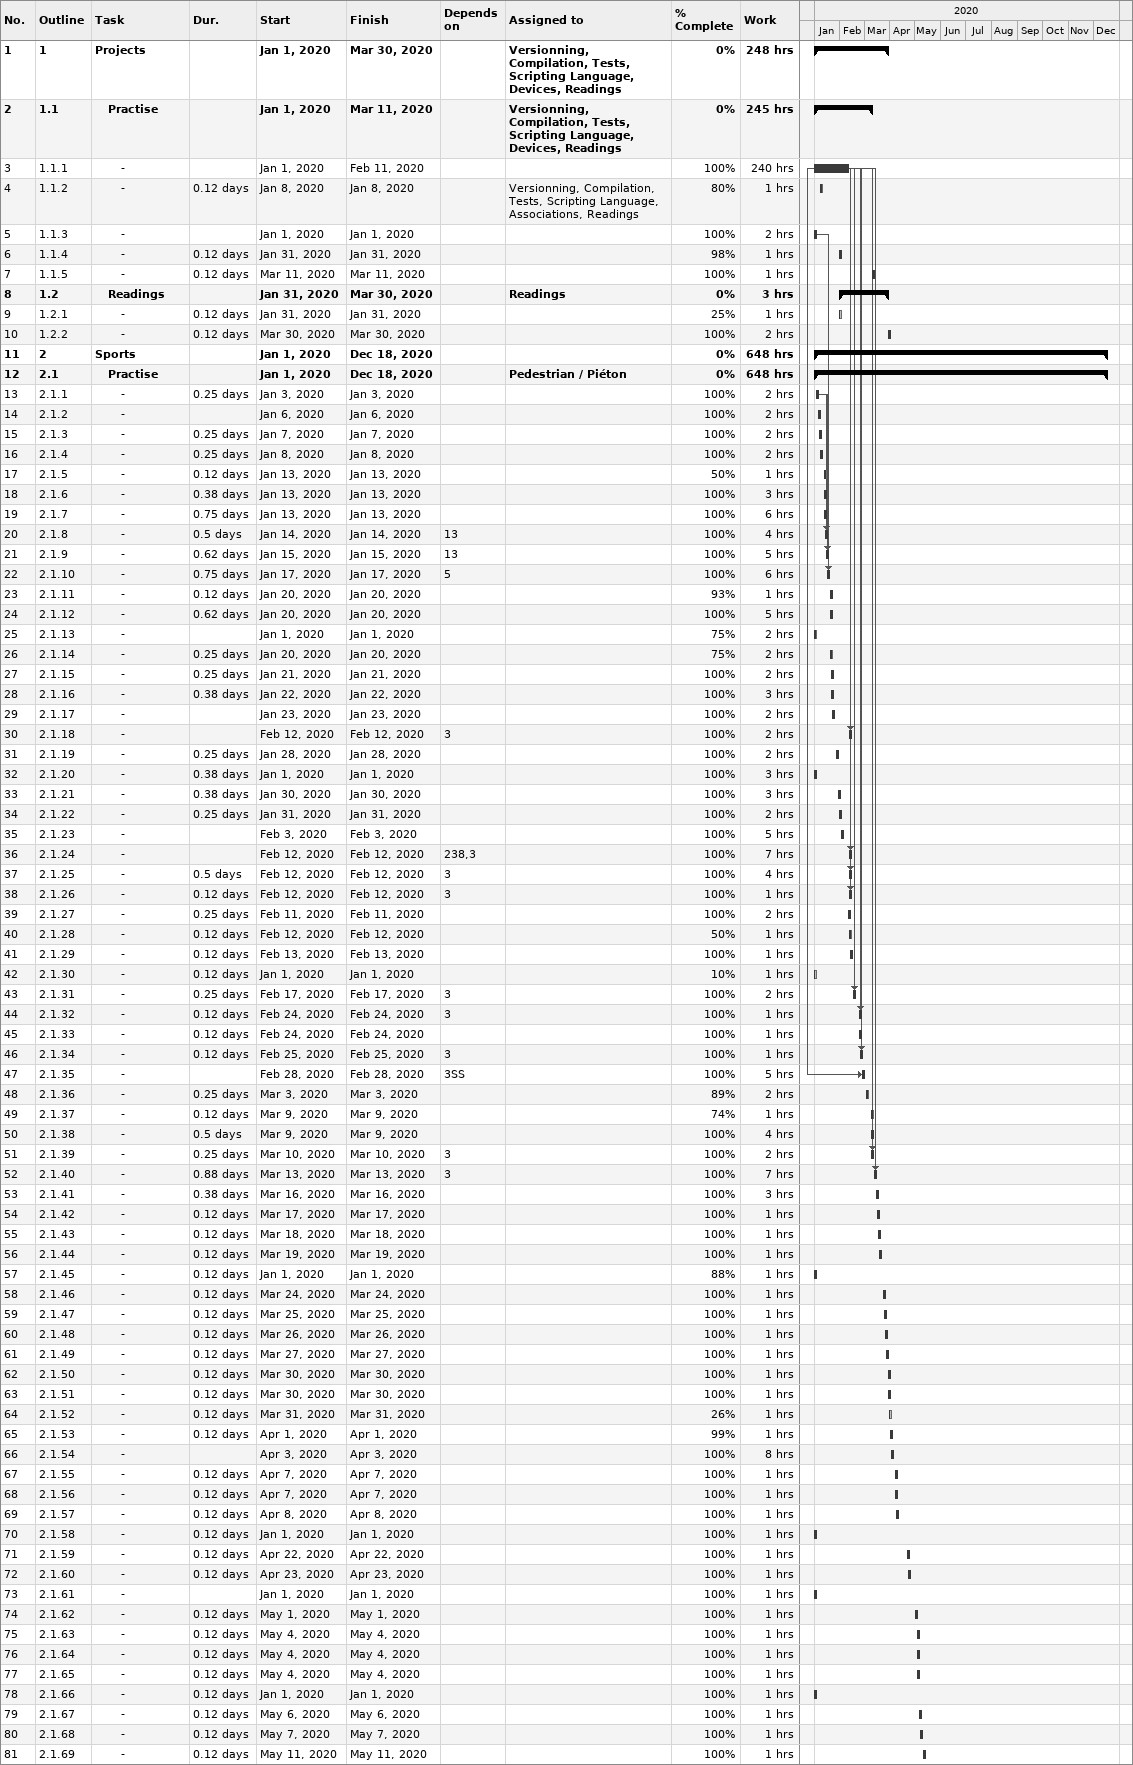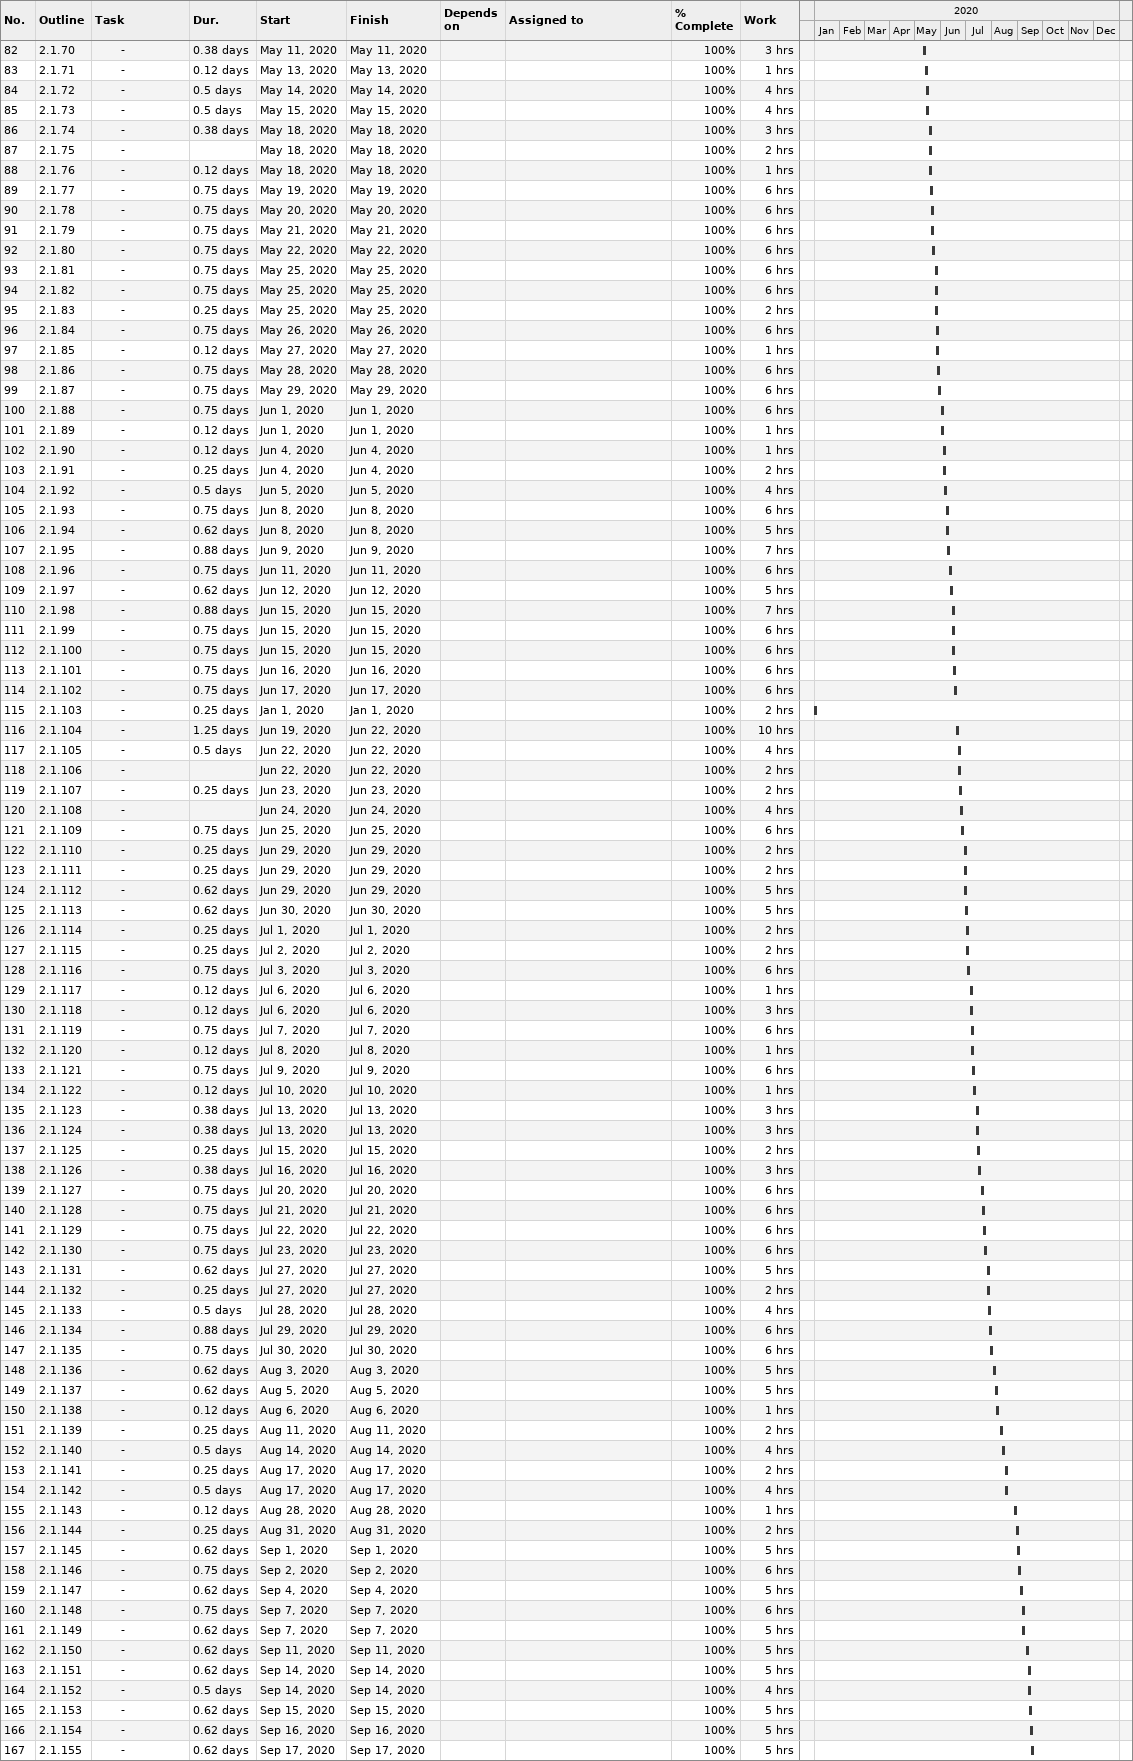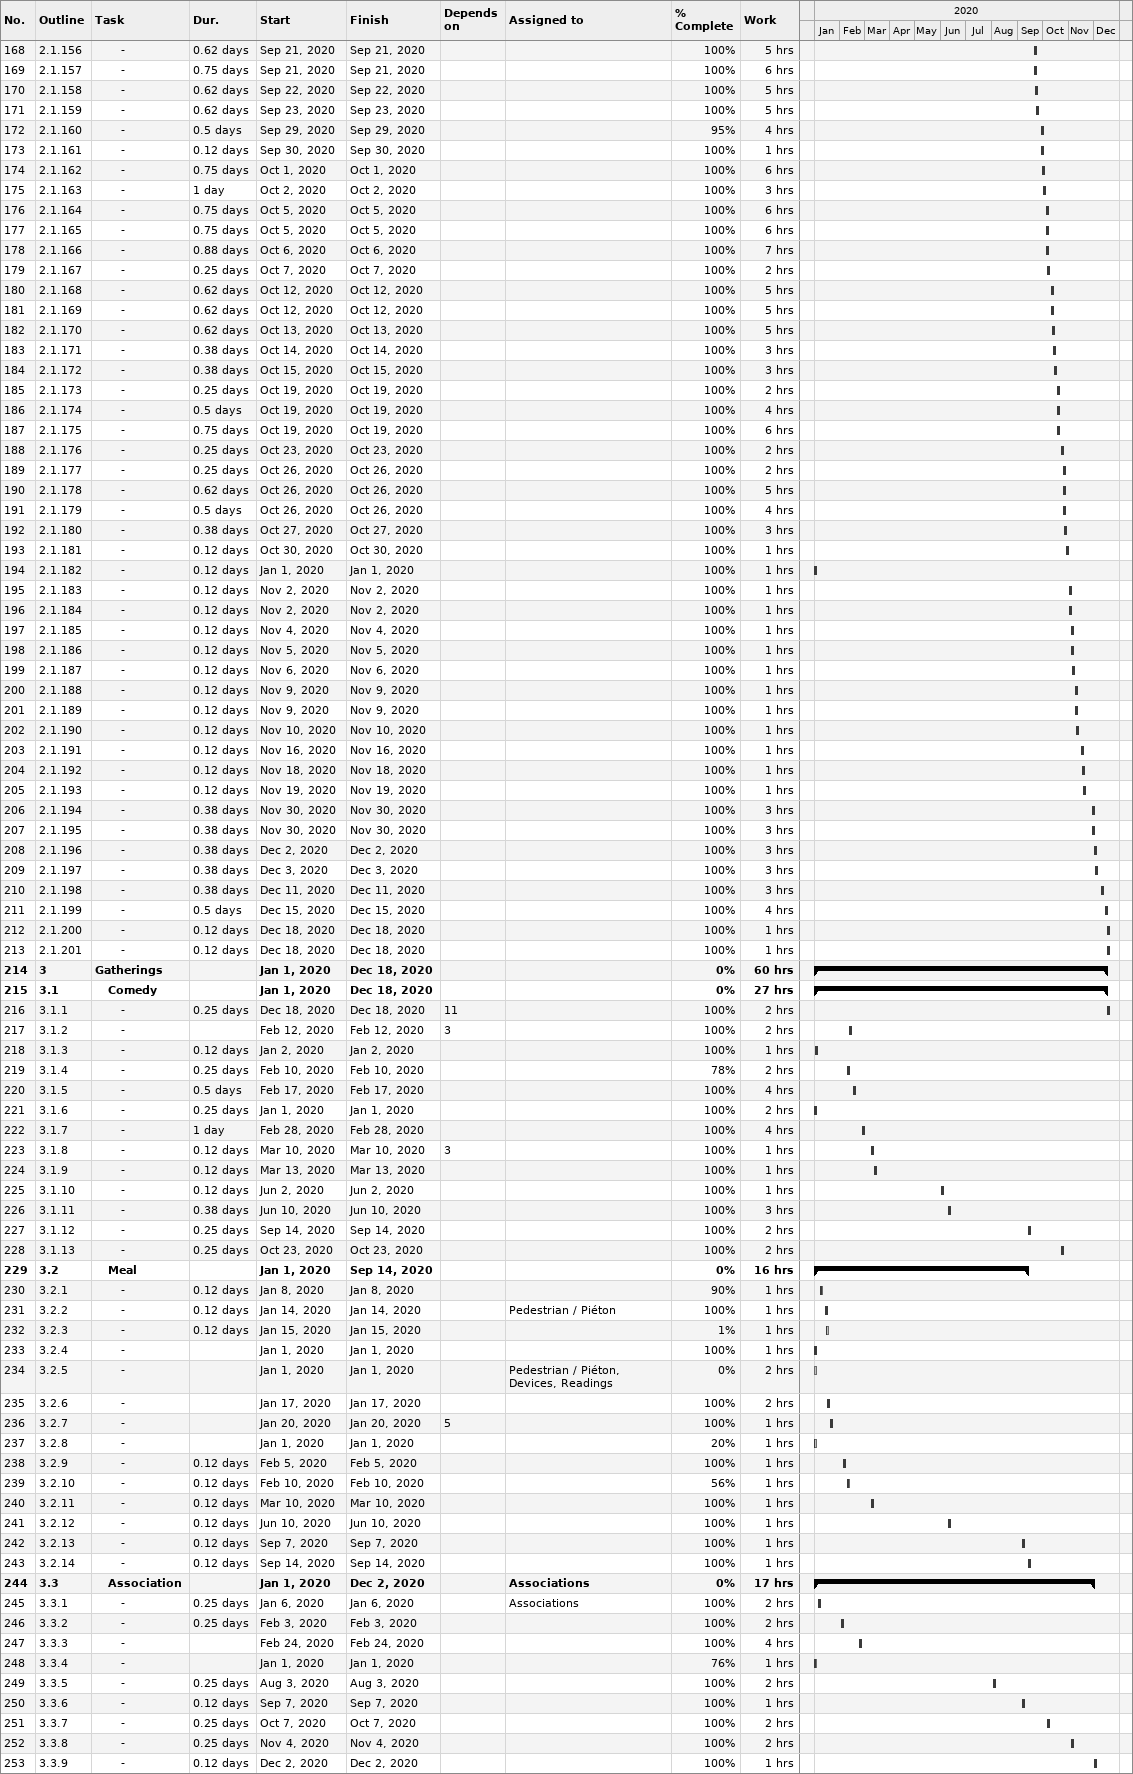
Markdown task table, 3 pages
| ID | WBS | Task | Duration | Start | Finish | Predecessors | Resources | % complete | Work (h) |
|---|---|---|---|---|---|---|---|---|---|
| 1 | 1 | **Projects** |  | 2020-01-01 | 2020-03-30 |  | Versionning, Compilation, Tests, Scripting Language, Devices, Readings | 0 | 248 |
| 2 | 1.1 | **Practise** |  | 2020-01-01 | 2020-03-11 |  | Versionning, Compilation, Tests, Scripting Language, Devices, Readings | 0 | 245 |
| 3 | 1.1.1 | - |  | 2020-01-01 | 2020-02-11 |  |  | 100 | 240 |
| 4 | 1.1.2 | - | 0.12d | 2020-01-08 | 2020-01-08 |  | Versionning, Compilation, Tests, Scripting Language, Associations, Readings | 80 | 1 |
| 5 | 1.1.3 | - |  | 2020-01-01 | 2020-01-01 |  |  | 100 | 2 |
| 6 | 1.1.4 | - | 0.12d | 2020-01-31 | 2020-01-31 |  |  | 98 | 1 |
| 7 | 1.1.5 | - | 0.12d | 2020-03-11 | 2020-03-11 |  |  | 100 | 1 |
| 8 | 1.2 | **Readings** |  | 2020-01-31 | 2020-03-30 |  | Readings | 0 | 3 |
| 9 | 1.2.1 | - | 0.12d | 2020-01-31 | 2020-01-31 |  |  | 25 | 1 |
| 10 | 1.2.2 | - | 0.12d | 2020-03-30 | 2020-03-30 |  |  | 100 | 2 |
| 11 | 2 | **Sports** |  | 2020-01-01 | 2020-12-18 |  |  | 0 | 648 |
| 12 | 2.1 | **Practise** |  | 2020-01-01 | 2020-12-18 |  | Pedestrian / Piéton | 0 | 648 |
| 13 | 2.1.1 | - | 0.25d | 2020-01-03 | 2020-01-03 |  |  | 100 | 2 |
| 14 | 2.1.2 | - |  | 2020-01-06 | 2020-01-06 |  |  | 100 | 2 |
| 15 | 2.1.3 | - | 0.25d | 2020-01-07 | 2020-01-07 |  |  | 100 | 2 |
| 16 | 2.1.4 | - | 0.25d | 2020-01-08 | 2020-01-08 |  |  | 100 | 2 |
| 17 | 2.1.5 | - | 0.12d | 2020-01-13 | 2020-01-13 |  |  | 50 | 1 |
| 18 | 2.1.6 | - | 0.38d | 2020-01-13 | 2020-01-13 |  |  | 100 | 3 |
| 19 | 2.1.7 | - | 0.75d | 2020-01-13 | 2020-01-13 |  |  | 100 | 6 |
| 20 | 2.1.8 | - | 0.5d | 2020-01-14 | 2020-01-14 | 13 |  | 100 | 4 |
| 21 | 2.1.9 | - | 0.62d | 2020-01-15 | 2020-01-15 | 13 |  | 100 | 5 |
| 22 | 2.1.10 | - | 0.75d | 2020-01-17 | 2020-01-17 | 5 |  | 100 | 6 |
| 23 | 2.1.11 | - | 0.12d | 2020-01-20 | 2020-01-20 |  |  | 93 | 1 |
| 24 | 2.1.12 | - | 0.62d | 2020-01-20 | 2020-01-20 |  |  | 100 | 5 |
| 25 | 2.1.13 | - |  | 2020-01-01 | 2020-01-01 |  |  | 75 | 2 |
| 26 | 2.1.14 | - | 0.25d | 2020-01-20 | 2020-01-20 |  |  | 75 | 2 |
| 27 | 2.1.15 | - | 0.25d | 2020-01-21 | 2020-01-21 |  |  | 100 | 2 |
| 28 | 2.1.16 | - | 0.38d | 2020-01-22 | 2020-01-22 |  |  | 100 | 3 |
| 29 | 2.1.17 | - |  | 2020-01-23 | 2020-01-23 |  |  | 100 | 2 |
| 30 | 2.1.18 | - |  | 2020-02-12 | 2020-02-12 | 3 |  | 100 | 2 |
| 31 | 2.1.19 | - | 0.25d | 2020-01-28 | 2020-01-28 |  |  | 100 | 2 |
| 32 | 2.1.20 | - | 0.38d | 2020-01-01 | 2020-01-01 |  |  | 100 | 3 |
| 33 | 2.1.21 | - | 0.38d | 2020-01-30 | 2020-01-30 |  |  | 100 | 3 |
| 34 | 2.1.22 | - | 0.25d | 2020-01-31 | 2020-01-31 |  |  | 100 | 2 |
| 35 | 2.1.23 | - |  | 2020-02-03 | 2020-02-03 |  |  | 100 | 5 |
| 36 | 2.1.24 | - |  | 2020-02-12 | 2020-02-12 | 238, 3 |  | 100 | 7 |
| 37 | 2.1.25 | - | 0.5d | 2020-02-12 | 2020-02-12 | 3 |  | 100 | 4 |
| 38 | 2.1.26 | - | 0.12d | 2020-02-12 | 2020-02-12 | 3 |  | 100 | 1 |
| 39 | 2.1.27 | - | 0.25d | 2020-02-11 | 2020-02-11 |  |  | 100 | 2 |
| 40 | 2.1.28 | - | 0.12d | 2020-02-12 | 2020-02-12 |  |  | 50 | 1 |
| 41 | 2.1.29 | - | 0.12d | 2020-02-13 | 2020-02-13 |  |  | 100 | 1 |
| 42 | 2.1.30 | - | 0.12d | 2020-01-01 | 2020-01-01 |  |  | 10 | 1 |
| 43 | 2.1.31 | - | 0.25d | 2020-02-17 | 2020-02-17 | 3 |  | 100 | 2 |
| 44 | 2.1.32 | - | 0.12d | 2020-02-24 | 2020-02-24 | 3 |  | 100 | 1 |
| 45 | 2.1.33 | - | 0.12d | 2020-02-24 | 2020-02-24 |  |  | 100 | 1 |
| 46 | 2.1.34 | - | 0.12d | 2020-02-25 | 2020-02-25 | 3 |  | 100 | 1 |
| 47 | 2.1.35 | - |  | 2020-02-28 | 2020-02-28 | 3SS |  | 100 | 5 |
| 48 | 2.1.36 | - | 0.25d | 2020-03-03 | 2020-03-03 |  |  | 89 | 2 |
| 49 | 2.1.37 | - | 0.12d | 2020-03-09 | 2020-03-09 |  |  | 74 | 1 |
| 50 | 2.1.38 | - | 0.5d | 2020-03-09 | 2020-03-09 |  |  | 100 | 4 |
| 51 | 2.1.39 | - | 0.25d | 2020-03-10 | 2020-03-10 | 3 |  | 100 | 2 |
| 52 | 2.1.40 | - | 0.88d | 2020-03-13 | 2020-03-13 | 3 |  | 100 | 7 |
| 53 | 2.1.41 | - | 0.38d | 2020-03-16 | 2020-03-16 |  |  | 100 | 3 |
| 54 | 2.1.42 | - | 0.12d | 2020-03-17 | 2020-03-17 |  |  | 100 | 1 |
| 55 | 2.1.43 | - | 0.12d | 2020-03-18 | 2020-03-18 |  |  | 100 | 1 |
| 56 | 2.1.44 | - | 0.12d | 2020-03-19 | 2020-03-19 |  |  | 100 | 1 |
| 57 | 2.1.45 | - | 0.12d | 2020-01-01 | 2020-01-01 |  |  | 88 | 1 |
| 58 | 2.1.46 | - | 0.12d | 2020-03-24 | 2020-03-24 |  |  | 100 | 1 |
| 59 | 2.1.47 | - | 0.12d | 2020-03-25 | 2020-03-25 |  |  | 100 | 1 |
| 60 | 2.1.48 | - | 0.12d | 2020-03-26 | 2020-03-26 |  |  | 100 | 1 |
| 61 | 2.1.49 | - | 0.12d | 2020-03-27 | 2020-03-27 |  |  | 100 | 1 |
| 62 | 2.1.50 | - | 0.12d | 2020-03-30 | 2020-03-30 |  |  | 100 | 1 |
| 63 | 2.1.51 | - | 0.12d | 2020-03-30 | 2020-03-30 |  |  | 100 | 1 |
| 64 | 2.1.52 | - | 0.12d | 2020-03-31 | 2020-03-31 |  |  | 26 | 1 |
| 65 | 2.1.53 | - | 0.12d | 2020-04-01 | 2020-04-01 |  |  | 99 | 1 |
| 66 | 2.1.54 | - |  | 2020-04-03 | 2020-04-03 |  |  | 100 | 8 |
| 67 | 2.1.55 | - | 0.12d | 2020-04-07 | 2020-04-07 |  |  | 100 | 1 |
| 68 | 2.1.56 | - | 0.12d | 2020-04-07 | 2020-04-07 |  |  | 100 | 1 |
| 69 | 2.1.57 | - | 0.12d | 2020-04-08 | 2020-04-08 |  |  | 100 | 1 |
| 70 | 2.1.58 | - | 0.12d | 2020-01-01 | 2020-01-01 |  |  | 100 | 1 |
| 71 | 2.1.59 | - | 0.12d | 2020-04-22 | 2020-04-22 |  |  | 100 | 1 |
| 72 | 2.1.60 | - | 0.12d | 2020-04-23 | 2020-04-23 |  |  | 100 | 1 |
| 73 | 2.1.61 | - |  | 2020-01-01 | 2020-01-01 |  |  | 100 | 1 |
| 74 | 2.1.62 | - | 0.12d | 2020-05-01 | 2020-05-01 |  |  | 100 | 1 |
| 75 | 2.1.63 | - | 0.12d | 2020-05-04 | 2020-05-04 |  |  | 100 | 1 |
| 76 | 2.1.64 | - | 0.12d | 2020-05-04 | 2020-05-04 |  |  | 100 | 1 |
| 77 | 2.1.65 | - | 0.12d | 2020-05-04 | 2020-05-04 |  |  | 100 | 1 |
| 78 | 2.1.66 | - | 0.12d | 2020-01-01 | 2020-01-01 |  |  | 100 | 1 |
| 79 | 2.1.67 | - | 0.12d | 2020-05-06 | 2020-05-06 |  |  | 100 | 1 |
| 80 | 2.1.68 | - | 0.12d | 2020-05-07 | 2020-05-07 |  |  | 100 | 1 |
| 81 | 2.1.69 | - | 0.12d | 2020-05-11 | 2020-05-11 |  |  | 100 | 1 |
| 82 | 2.1.70 | - | 0.38d | 2020-05-11 | 2020-05-11 |  |  | 100 | 3 |
| 83 | 2.1.71 | - | 0.12d | 2020-05-13 | 2020-05-13 |  |  | 100 | 1 |
| 84 | 2.1.72 | - | 0.5d | 2020-05-14 | 2020-05-14 |  |  | 100 | 4 |
| 85 | 2.1.73 | - | 0.5d | 2020-05-15 | 2020-05-15 |  |  | 100 | 4 |
| 86 | 2.1.74 | - | 0.38d | 2020-05-18 | 2020-05-18 |  |  | 100 | 3 |
| 87 | 2.1.75 | - |  | 2020-05-18 | 2020-05-18 |  |  | 100 | 2 |
| 88 | 2.1.76 | - | 0.12d | 2020-05-18 | 2020-05-18 |  |  | 100 | 1 |
| 89 | 2.1.77 | - | 0.75d | 2020-05-19 | 2020-05-19 |  |  | 100 | 6 |
| 90 | 2.1.78 | - | 0.75d | 2020-05-20 | 2020-05-20 |  |  | 100 | 6 |
| 91 | 2.1.79 | - | 0.75d | 2020-05-21 | 2020-05-21 |  |  | 100 | 6 |
| 92 | 2.1.80 | - | 0.75d | 2020-05-22 | 2020-05-22 |  |  | 100 | 6 |
| 93 | 2.1.81 | - | 0.75d | 2020-05-25 | 2020-05-25 |  |  | 100 | 6 |
| 94 | 2.1.82 | - | 0.75d | 2020-05-25 | 2020-05-25 |  |  | 100 | 6 |
| 95 | 2.1.83 | - | 0.25d | 2020-05-25 | 2020-05-25 |  |  | 100 | 2 |
| 96 | 2.1.84 | - | 0.75d | 2020-05-26 | 2020-05-26 |  |  | 100 | 6 |
| 97 | 2.1.85 | - | 0.12d | 2020-05-27 | 2020-05-27 |  |  | 100 | 1 |
| 98 | 2.1.86 | - | 0.75d | 2020-05-28 | 2020-05-28 |  |  | 100 | 6 |
| 99 | 2.1.87 | - | 0.75d | 2020-05-29 | 2020-05-29 |  |  | 100 | 6 |
| 100 | 2.1.88 | - | 0.75d | 2020-06-01 | 2020-06-01 |  |  | 100 | 6 |
| 101 | 2.1.89 | - | 0.12d | 2020-06-01 | 2020-06-01 |  |  | 100 | 1 |
| 102 | 2.1.90 | - | 0.12d | 2020-06-04 | 2020-06-04 |  |  | 100 | 1 |
| 103 | 2.1.91 | - | 0.25d | 2020-06-04 | 2020-06-04 |  |  | 100 | 2 |
| 104 | 2.1.92 | - | 0.5d | 2020-06-05 | 2020-06-05 |  |  | 100 | 4 |
| 105 | 2.1.93 | - | 0.75d | 2020-06-08 | 2020-06-08 |  |  | 100 | 6 |
| 106 | 2.1.94 | - | 0.62d | 2020-06-08 | 2020-06-08 |  |  | 100 | 5 |
| 107 | 2.1.95 | - | 0.88d | 2020-06-09 | 2020-06-09 |  |  | 100 | 7 |
| 108 | 2.1.96 | - | 0.75d | 2020-06-11 | 2020-06-11 |  |  | 100 | 6 |
| 109 | 2.1.97 | - | 0.62d | 2020-06-12 | 2020-06-12 |  |  | 100 | 5 |
| 110 | 2.1.98 | - | 0.88d | 2020-06-15 | 2020-06-15 |  |  | 100 | 7 |
| 111 | 2.1.99 | - | 0.75d | 2020-06-15 | 2020-06-15 |  |  | 100 | 6 |
| 112 | 2.1.100 | - | 0.75d | 2020-06-15 | 2020-06-15 |  |  | 100 | 6 |
| 113 | 2.1.101 | - | 0.75d | 2020-06-16 | 2020-06-16 |  |  | 100 | 6 |
| 114 | 2.1.102 | - | 0.75d | 2020-06-17 | 2020-06-17 |  |  | 100 | 6 |
| 115 | 2.1.103 | - | 0.25d | 2020-01-01 | 2020-01-01 |  |  | 100 | 2 |
| 116 | 2.1.104 | - | 1.25d | 2020-06-19 | 2020-06-22 |  |  | 100 | 10 |
| 117 | 2.1.105 | - | 0.5d | 2020-06-22 | 2020-06-22 |  |  | 100 | 4 |
| 118 | 2.1.106 | - |  | 2020-06-22 | 2020-06-22 |  |  | 100 | 2 |
| 119 | 2.1.107 | - | 0.25d | 2020-06-23 | 2020-06-23 |  |  | 100 | 2 |
| 120 | 2.1.108 | - |  | 2020-06-24 | 2020-06-24 |  |  | 100 | 4 |
| 121 | 2.1.109 | - | 0.75d | 2020-06-25 | 2020-06-25 |  |  | 100 | 6 |
| 122 | 2.1.110 | - | 0.25d | 2020-06-29 | 2020-06-29 |  |  | 100 | 2 |
| 123 | 2.1.111 | - | 0.25d | 2020-06-29 | 2020-06-29 |  |  | 100 | 2 |
| 124 | 2.1.112 | - | 0.62d | 2020-06-29 | 2020-06-29 |  |  | 100 | 5 |
| 125 | 2.1.113 | - | 0.62d | 2020-06-30 | 2020-06-30 |  |  | 100 | 5 |
| 126 | 2.1.114 | - | 0.25d | 2020-07-01 | 2020-07-01 |  |  | 100 | 2 |
| 127 | 2.1.115 | - | 0.25d | 2020-07-02 | 2020-07-02 |  |  | 100 | 2 |
| 128 | 2.1.116 | - | 0.75d | 2020-07-03 | 2020-07-03 |  |  | 100 | 6 |
| 129 | 2.1.117 | - | 0.12d | 2020-07-06 | 2020-07-06 |  |  | 100 | 1 |
| 130 | 2.1.118 | - | 0.12d | 2020-07-06 | 2020-07-06 |  |  | 100 | 3 |
| 131 | 2.1.119 | - | 0.75d | 2020-07-07 | 2020-07-07 |  |  | 100 | 6 |
| 132 | 2.1.120 | - | 0.12d | 2020-07-08 | 2020-07-08 |  |  | 100 | 1 |
| 133 | 2.1.121 | - | 0.75d | 2020-07-09 | 2020-07-09 |  |  | 100 | 6 |
| 134 | 2.1.122 | - | 0.12d | 2020-07-10 | 2020-07-10 |  |  | 100 | 1 |
| 135 | 2.1.123 | - | 0.38d | 2020-07-13 | 2020-07-13 |  |  | 100 | 3 |
| 136 | 2.1.124 | - | 0.38d | 2020-07-13 | 2020-07-13 |  |  | 100 | 3 |
| 137 | 2.1.125 | - | 0.25d | 2020-07-15 | 2020-07-15 |  |  | 100 | 2 |
| 138 | 2.1.126 | - | 0.38d | 2020-07-16 | 2020-07-16 |  |  | 100 | 3 |
| 139 | 2.1.127 | - | 0.75d | 2020-07-20 | 2020-07-20 |  |  | 100 | 6 |
| 140 | 2.1.128 | - | 0.75d | 2020-07-21 | 2020-07-21 |  |  | 100 | 6 |
| 141 | 2.1.129 | - | 0.75d | 2020-07-22 | 2020-07-22 |  |  | 100 | 6 |
| 142 | 2.1.130 | - | 0.75d | 2020-07-23 | 2020-07-23 |  |  | 100 | 6 |
| 143 | 2.1.131 | - | 0.62d | 2020-07-27 | 2020-07-27 |  |  | 100 | 5 |
| 144 | 2.1.132 | - | 0.25d | 2020-07-27 | 2020-07-27 |  |  | 100 | 2 |
| 145 | 2.1.133 | - | 0.5d | 2020-07-28 | 2020-07-28 |  |  | 100 | 4 |
| 146 | 2.1.134 | - | 0.88d | 2020-07-29 | 2020-07-29 |  |  | 100 | 6 |
| 147 | 2.1.135 | - | 0.75d | 2020-07-30 | 2020-07-30 |  |  | 100 | 6 |
| 148 | 2.1.136 | - | 0.62d | 2020-08-03 | 2020-08-03 |  |  | 100 | 5 |
| 149 | 2.1.137 | - | 0.62d | 2020-08-05 | 2020-08-05 |  |  | 100 | 5 |
| 150 | 2.1.138 | - | 0.12d | 2020-08-06 | 2020-08-06 |  |  | 100 | 1 |
| 151 | 2.1.139 | - | 0.25d | 2020-08-11 | 2020-08-11 |  |  | 100 | 2 |
| 152 | 2.1.140 | - | 0.5d | 2020-08-14 | 2020-08-14 |  |  | 100 | 4 |
| 153 | 2.1.141 | - | 0.25d | 2020-08-17 | 2020-08-17 |  |  | 100 | 2 |
| 154 | 2.1.142 | - | 0.5d | 2020-08-17 | 2020-08-17 |  |  | 100 | 4 |
| 155 | 2.1.143 | - | 0.12d | 2020-08-28 | 2020-08-28 |  |  | 100 | 1 |
| 156 | 2.1.144 | - | 0.25d | 2020-08-31 | 2020-08-31 |  |  | 100 | 2 |
| 157 | 2.1.145 | - | 0.62d | 2020-09-01 | 2020-09-01 |  |  | 100 | 5 |
| 158 | 2.1.146 | - | 0.75d | 2020-09-02 | 2020-09-02 |  |  | 100 | 6 |
| 159 | 2.1.147 | - | 0.62d | 2020-09-04 | 2020-09-04 |  |  | 100 | 5 |
| 160 | 2.1.148 | - | 0.75d | 2020-09-07 | 2020-09-07 |  |  | 100 | 6 |
| 161 | 2.1.149 | - | 0.62d | 2020-09-07 | 2020-09-07 |  |  | 100 | 5 |
| 162 | 2.1.150 | - | 0.62d | 2020-09-11 | 2020-09-11 |  |  | 100 | 5 |
| 163 | 2.1.151 | - | 0.62d | 2020-09-14 | 2020-09-14 |  |  | 100 | 5 |
| 164 | 2.1.152 | - | 0.5d | 2020-09-14 | 2020-09-14 |  |  | 100 | 4 |
| 165 | 2.1.153 | - | 0.62d | 2020-09-15 | 2020-09-15 |  |  | 100 | 5 |
| 166 | 2.1.154 | - | 0.62d | 2020-09-16 | 2020-09-16 |  |  | 100 | 5 |
| 167 | 2.1.155 | - | 0.62d | 2020-09-17 | 2020-09-17 |  |  | 100 | 5 |
| 168 | 2.1.156 | - | 0.62d | 2020-09-21 | 2020-09-21 |  |  | 100 | 5 |
| 169 | 2.1.157 | - | 0.75d | 2020-09-21 | 2020-09-21 |  |  | 100 | 6 |
| 170 | 2.1.158 | - | 0.62d | 2020-09-22 | 2020-09-22 |  |  | 100 | 5 |
| 171 | 2.1.159 | - | 0.62d | 2020-09-23 | 2020-09-23 |  |  | 100 | 5 |
| 172 | 2.1.160 | - | 0.5d | 2020-09-29 | 2020-09-29 |  |  | 95 | 4 |
| 173 | 2.1.161 | - | 0.12d | 2020-09-30 | 2020-09-30 |  |  | 100 | 1 |
| 174 | 2.1.162 | - | 0.75d | 2020-10-01 | 2020-10-01 |  |  | 100 | 6 |
| 175 | 2.1.163 | - | 1d | 2020-10-02 | 2020-10-02 |  |  | 100 | 3 |
| 176 | 2.1.164 | - | 0.75d | 2020-10-05 | 2020-10-05 |  |  | 100 | 6 |
| 177 | 2.1.165 | - | 0.75d | 2020-10-05 | 2020-10-05 |  |  | 100 | 6 |
| 178 | 2.1.166 | - | 0.88d | 2020-10-06 | 2020-10-06 |  |  | 100 | 7 |
| 179 | 2.1.167 | - | 0.25d | 2020-10-07 | 2020-10-07 |  |  | 100 | 2 |
| 180 | 2.1.168 | - | 0.62d | 2020-10-12 | 2020-10-12 |  |  | 100 | 5 |
| 181 | 2.1.169 | - | 0.62d | 2020-10-12 | 2020-10-12 |  |  | 100 | 5 |
| 182 | 2.1.170 | - | 0.62d | 2020-10-13 | 2020-10-13 |  |  | 100 | 5 |
| 183 | 2.1.171 | - | 0.38d | 2020-10-14 | 2020-10-14 |  |  | 100 | 3 |
| 184 | 2.1.172 | - | 0.38d | 2020-10-15 | 2020-10-15 |  |  | 100 | 3 |
| 185 | 2.1.173 | - | 0.25d | 2020-10-19 | 2020-10-19 |  |  | 100 | 2 |
| 186 | 2.1.174 | - | 0.5d | 2020-10-19 | 2020-10-19 |  |  | 100 | 4 |
| 187 | 2.1.175 | - | 0.75d | 2020-10-19 | 2020-10-19 |  |  | 100 | 6 |
| 188 | 2.1.176 | - | 0.25d | 2020-10-23 | 2020-10-23 |  |  | 100 | 2 |
| 189 | 2.1.177 | - | 0.25d | 2020-10-26 | 2020-10-26 |  |  | 100 | 2 |
| 190 | 2.1.178 | - | 0.62d | 2020-10-26 | 2020-10-26 |  |  | 100 | 5 |
| 191 | 2.1.179 | - | 0.5d | 2020-10-26 | 2020-10-26 |  |  | 100 | 4 |
| 192 | 2.1.180 | - | 0.38d | 2020-10-27 | 2020-10-27 |  |  | 100 | 3 |
| 193 | 2.1.181 | - | 0.12d | 2020-10-30 | 2020-10-30 |  |  | 100 | 1 |
| 194 | 2.1.182 | - | 0.12d | 2020-01-01 | 2020-01-01 |  |  | 100 | 1 |
| 195 | 2.1.183 | - | 0.12d | 2020-11-02 | 2020-11-02 |  |  | 100 | 1 |
| 196 | 2.1.184 | - | 0.12d | 2020-11-02 | 2020-11-02 |  |  | 100 | 1 |
| 197 | 2.1.185 | - | 0.12d | 2020-11-04 | 2020-11-04 |  |  | 100 | 1 |
| 198 | 2.1.186 | - | 0.12d | 2020-11-05 | 2020-11-05 |  |  | 100 | 1 |
| 199 | 2.1.187 | - | 0.12d | 2020-11-06 | 2020-11-06 |  |  | 100 | 1 |
| 200 | 2.1.188 | - | 0.12d | 2020-11-09 | 2020-11-09 |  |  | 100 | 1 |
| 201 | 2.1.189 | - | 0.12d | 2020-11-09 | 2020-11-09 |  |  | 100 | 1 |
| 202 | 2.1.190 | - | 0.12d | 2020-11-10 | 2020-11-10 |  |  | 100 | 1 |
| 203 | 2.1.191 | - | 0.12d | 2020-11-16 | 2020-11-16 |  |  | 100 | 1 |
| 204 | 2.1.192 | - | 0.12d | 2020-11-18 | 2020-11-18 |  |  | 100 | 1 |
| 205 | 2.1.193 | - | 0.12d | 2020-11-19 | 2020-11-19 |  |  | 100 | 1 |
| 206 | 2.1.194 | - | 0.38d | 2020-11-30 | 2020-11-30 |  |  | 100 | 3 |
| 207 | 2.1.195 | - | 0.38d | 2020-11-30 | 2020-11-30 |  |  | 100 | 3 |
| 208 | 2.1.196 | - | 0.38d | 2020-12-02 | 2020-12-02 |  |  | 100 | 3 |
| 209 | 2.1.197 | - | 0.38d | 2020-12-03 | 2020-12-03 |  |  | 100 | 3 |
| 210 | 2.1.198 | - | 0.38d | 2020-12-11 | 2020-12-11 |  |  | 100 | 3 |
| 211 | 2.1.199 | - | 0.5d | 2020-12-15 | 2020-12-15 |  |  | 100 | 4 |
| 212 | 2.1.200 | - | 0.12d | 2020-12-18 | 2020-12-18 |  |  | 100 | 1 |
| 213 | 2.1.201 | - | 0.12d | 2020-12-18 | 2020-12-18 |  |  | 100 | 1 |
| 214 | 3 | **Gatherings** |  | 2020-01-01 | 2020-12-18 |  |  | 0 | 60 |
| 215 | 3.1 | **Comedy** |  | 2020-01-01 | 2020-12-18 |  |  | 0 | 27 |
| 216 | 3.1.1 | - | 0.25d | 2020-12-18 | 2020-12-18 | 11 |  | 100 | 2 |
| 217 | 3.1.2 | - |  | 2020-02-12 | 2020-02-12 | 3 |  | 100 | 2 |
| 218 | 3.1.3 | - | 0.12d | 2020-01-02 | 2020-01-02 |  |  | 100 | 1 |
| 219 | 3.1.4 | - | 0.25d | 2020-02-10 | 2020-02-10 |  |  | 78 | 2 |
| 220 | 3.1.5 | - | 0.5d | 2020-02-17 | 2020-02-17 |  |  | 100 | 4 |
| 221 | 3.1.6 | - | 0.25d | 2020-01-01 | 2020-01-01 |  |  | 100 | 2 |
| 222 | 3.1.7 | - | 1d | 2020-02-28 | 2020-02-28 |  |  | 100 | 4 |
| 223 | 3.1.8 | - | 0.12d | 2020-03-10 | 2020-03-10 | 3 |  | 100 | 1 |
| 224 | 3.1.9 | - | 0.12d | 2020-03-13 | 2020-03-13 |  |  | 100 | 1 |
| 225 | 3.1.10 | - | 0.12d | 2020-06-02 | 2020-06-02 |  |  | 100 | 1 |
| 226 | 3.1.11 | - | 0.38d | 2020-06-10 | 2020-06-10 |  |  | 100 | 3 |
| 227 | 3.1.12 | - | 0.25d | 2020-09-14 | 2020-09-14 |  |  | 100 | 2 |
| 228 | 3.1.13 | - | 0.25d | 2020-10-23 | 2020-10-23 |  |  | 100 | 2 |
| 229 | 3.2 | **Meal** |  | 2020-01-01 | 2020-09-14 |  |  | 0 | 16 |
| 230 | 3.2.1 | - | 0.12d | 2020-01-08 | 2020-01-08 |  |  | 90 | 1 |
| 231 | 3.2.2 | - | 0.12d | 2020-01-14 | 2020-01-14 |  | Pedestrian / Piéton | 100 | 1 |
| 232 | 3.2.3 | - | 0.12d | 2020-01-15 | 2020-01-15 |  |  | 1 | 1 |
| 233 | 3.2.4 | - |  | 2020-01-01 | 2020-01-01 |  |  | 100 | 1 |
| 234 | 3.2.5 | - |  | 2020-01-01 | 2020-01-01 |  | Pedestrian / Piéton, Devices, Readings | 0 | 2 |
| 235 | 3.2.6 | - |  | 2020-01-17 | 2020-01-17 |  |  | 100 | 2 |
| 236 | 3.2.7 | - |  | 2020-01-20 | 2020-01-20 | 5 |  | 100 | 1 |
| 237 | 3.2.8 | - |  | 2020-01-01 | 2020-01-01 |  |  | 20 | 1 |
| 238 | 3.2.9 | - | 0.12d | 2020-02-05 | 2020-02-05 |  |  | 100 | 1 |
| 239 | 3.2.10 | - | 0.12d | 2020-02-10 | 2020-02-10 |  |  | 56 | 1 |
| 240 | 3.2.11 | - | 0.12d | 2020-03-10 | 2020-03-10 |  |  | 100 | 1 |
| 241 | 3.2.12 | - | 0.12d | 2020-06-10 | 2020-06-10 |  |  | 100 | 1 |
| 242 | 3.2.13 | - | 0.12d | 2020-09-07 | 2020-09-07 |  |  | 100 | 1 |
| 243 | 3.2.14 | - | 0.12d | 2020-09-14 | 2020-09-14 |  |  | 100 | 1 |
| 244 | 3.3 | **Association** |  | 2020-01-01 | 2020-12-02 |  | Associations | 0 | 17 |
| 245 | 3.3.1 | - | 0.25d | 2020-01-06 | 2020-01-06 |  | Associations | 100 | 2 |
| 246 | 3.3.2 | - | 0.25d | 2020-02-03 | 2020-02-03 |  |  | 100 | 2 |
| 247 | 3.3.3 | - |  | 2020-02-24 | 2020-02-24 |  |  | 100 | 4 |
| 248 | 3.3.4 | - |  | 2020-01-01 | 2020-01-01 |  |  | 76 | 1 |
| 249 | 3.3.5 | - | 0.25d | 2020-08-03 | 2020-08-03 |  |  | 100 | 2 |
| 250 | 3.3.6 | - | 0.12d | 2020-09-07 | 2020-09-07 |  |  | 100 | 1 |
| 251 | 3.3.7 | - | 0.25d | 2020-10-07 | 2020-10-07 |  |  | 100 | 2 |
| 252 | 3.3.8 | - | 0.25d | 2020-11-04 | 2020-11-04 |  |  | 100 | 2 |
| 253 | 3.3.9 | - | 0.12d | 2020-12-02 | 2020-12-02 |  |  | 100 | 1 |
